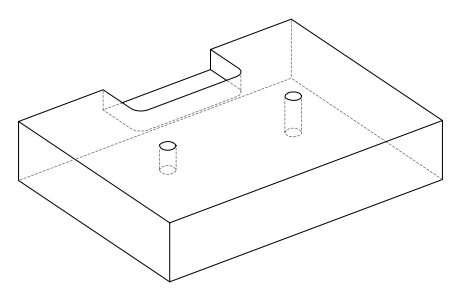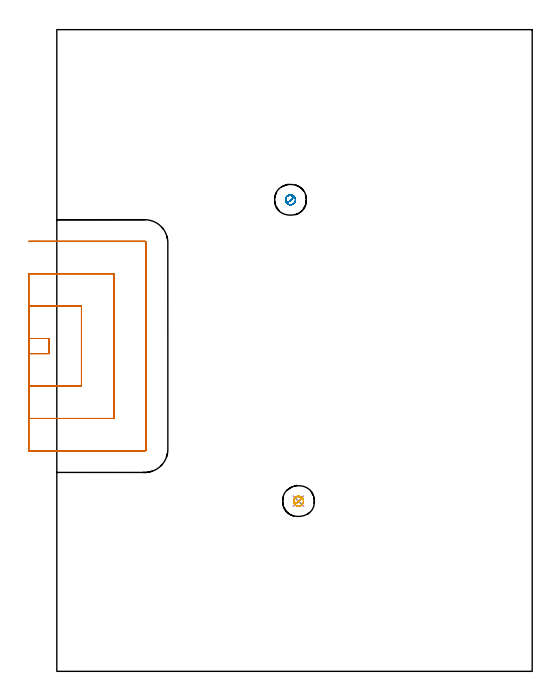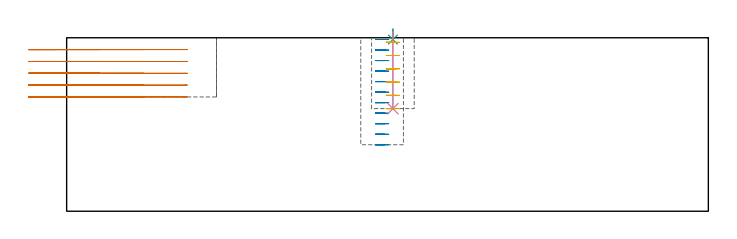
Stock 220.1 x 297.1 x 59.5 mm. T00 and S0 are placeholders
(PLAN: 5 operations, 4 tool changes, 9.8 min)
(1 MILL_SLOT | SLOT_PARTIAL_RECTANGULAR | UGT0201_104 | Follow Part, ap 5, ae 75% | 8.01 min | 121099 mm3)
(2 MILL_BLIND_HOLE_FROM_SOLID_MATERIAL | STEP1POCKET | NXT0201_013 | Spiral | 1.08 min | 6141 mm3)
(3 SPOT_DRILL | STEP1POCKET_1 | NXT0321_9005460120000 | 0.03 min | 2 mm3)
(4 DRILL_BLIND_HOLE_INTO_CENTER | STEP1POCKET_1 | NXT0301_128 | 0.11 min | 2615 mm3)
(5 MILL_ROUGH_BLIND_HOLE_CONTOUR | STEP1POCKET_1 | NXT0201_013 | Spiral | 0.59 min | 1443 mm3)
(TOOL UGT0201_104 | End Mill 20 mm | D20 FL22 Z2)
(TOOL NXT0201_013 | ENDMILL 10mm | D10 FL30 Z4)
(TOOL NXT0321_9005460120000 | NC Spot Drill, 142deg, 12mm, Carbide, Uncoated | D12 PA142 FL30 Z2)
(TOOL NXT0301_128 | Carbide Drill 12mm [861.1-1200-036A1-GP GC34] | D12 PA150 FL37.4 Z2)
(OP 1 MILL_SLOT)
G17 G21 G94 G90
T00 M6
G54
G17 G0 G90 X-13. Y147.1 S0 M3
G43 Z69.5 H0
Z55.44
G94 G1 X-10. F250.
X-3.6 F500.
Y154.1
X-10.
X-13. F250.
Y132.1
X-10.
X11.4 F500.
Y169.1
X-10.
X-13. F250.
Y117.1
X-10.
X26.4 F500.
Y184.1
X-10.
X-13. F250.
Y102.1
X-10.
X40.7 F500.
G3 X41.4 Y102.8 R0.7
G1 Y198.4
G3 X40.7 Y199.1 R0.7
G1 X-10.
X-13. F250.
G0 Y147.1 Z51.38
G1 X-10.
X-3.6 F500.
Y154.1
X-10.
X-13. F250.
Y132.1
X-10.
X11.4 F500.
Y169.1
X-10.
X-13. F250.
Y117.1
X-10.
X26.4 F500.
Y184.1
X-10.
X-13. F250.
Y102.1
X-10.
X40.7 F500.
G3 X41.4 Y102.8 R0.7
G1 Y198.4
G3 X40.7 Y199.1 R0.7
G1 X-10.
X-13. F250.
G0 Y147.1 Z47.32
G1 X-10.
X-3.6 F500.
Y154.1
X-10.
X-13. F250.
Y132.1
X-10.
X11.4 F500.
Y169.1
X-10.
X-13. F250.
Y117.1
X-10.
X26.4 F500.
Y184.1
X-10.
X-13. F250.
Y102.1
X-10.
X40.7 F500.
G3 X41.4 Y102.8 R0.7
G1 Y198.4
G3 X40.7 Y199.1 R0.7
G1 X-10.
X-13. F250.
G0 Y147.1 Z43.26
G1 X-10.
X-3.6 F500.
Y154.1
X-10.
X-13. F250.
Y132.1
X-10.
X11.4 F500.
Y169.1
X-10.
X-13. F250.
Y117.1
X-10.
X26.4 F500.
Y184.1
X-10.
X-13. F250.
Y102.1
X-10.
X40.7 F500.
G3 X41.4 Y102.8 R0.7
G1 Y198.4
G3 X40.7 Y199.1 R0.7
G1 X-10.
X-13. F250.
G0 Y147.1 Z39.2
G1 X-10.
X-3.6 F500.
Y154.1
X-10.
X-13. F250.
Y132.1
X-10.
X11.4 F500.
Y169.1
X-10.
X-13. F250.
Y117.1
X-10.
X26.4 F500.
Y184.1
X-10.
X-13. F250.
Y102.1
X-10.
X40.7 F500.
G3 X41.4 Y102.8 R0.7
G1 Y198.4
G3 X40.7 Y199.1 R0.7
G1 X-10.
X-13. F250.
G0 Z69.5
M5
M2
(OP 2 MILL_BLIND_HOLE_FROM_SOLID_MATERIAL)
G17 G21 G94 G90
T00 M6
G54
G17 G0 G90 X108.2 Y218.3 S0 M3
G43 Z69.5 H0
Z58.891
G94 G3 X108.458 Y220.342 R1.037 F250.
X105.972 Y218.872 R2.042
X107.628 Y216.072 R2.3
X105.972 Y218.872 R-2.3
X106.8 Y217.472 R1.15
X108.2 Y218.3 R1.15
G0 Z55.282
G3 X108.458 Y220.342 R1.037
X105.972 Y218.872 R2.042
X107.628 Y216.072 R2.3
X105.972 Y218.872 R-2.3
X106.8 Y217.472 R1.15
X108.2 Y218.3 R1.15
G0 Z51.673
G3 X108.458 Y220.342 R1.037
X105.972 Y218.872 R2.042
X107.628 Y216.072 R2.3
X105.972 Y218.872 R-2.3
X106.8 Y217.472 R1.15
X108.2 Y218.3 R1.15
G0 Z48.064
G3 X108.458 Y220.342 R1.037
X105.972 Y218.872 R2.042
X107.628 Y216.072 R2.3
X105.972 Y218.872 R-2.3
X106.8 Y217.472 R1.15
X108.2 Y218.3 R1.15
G0 Z44.455
G3 X108.458 Y220.342 R1.037
X105.972 Y218.872 R2.042
X107.628 Y216.072 R2.3
X105.972 Y218.872 R-2.3
X106.8 Y217.472 R1.15
X108.2 Y218.3 R1.15
G0 Z40.845
G3 X108.458 Y220.342 R1.037
X105.972 Y218.872 R2.042
X107.628 Y216.072 R2.3
X105.972 Y218.872 R-2.3
X106.8 Y217.472 R1.15
X108.2 Y218.3 R1.15
G0 Z37.236
G3 X108.458 Y220.342 R1.037
X105.972 Y218.872 R2.042
X107.628 Y216.072 R2.3
X105.972 Y218.872 R-2.3
X106.8 Y217.472 R1.15
X108.2 Y218.3 R1.15
G0 Z33.627
G3 X108.458 Y220.342 R1.037
X105.972 Y218.872 R2.042
X107.628 Y216.072 R2.3
X105.972 Y218.872 R-2.3
X106.8 Y217.472 R1.15
X108.2 Y218.3 R1.15
G0 Z30.018
G3 X108.458 Y220.342 R1.037
X105.972 Y218.872 R2.042
X107.628 Y216.072 R2.3
X105.972 Y218.872 R-2.3
X106.8 Y217.472 R1.15
X108.2 Y218.3 R1.15
G0 Z26.409
G3 X108.458 Y220.342 R1.037
X105.972 Y218.872 R2.042
X107.628 Y216.072 R2.3
X105.972 Y218.872 R-2.3
X106.8 Y217.472 R1.15
X108.2 Y218.3 R1.15
G0 Z22.8
G3 X108.458 Y220.342 R1.037
X105.972 Y218.872 R2.042
X107.628 Y216.072 R2.3
X105.972 Y218.872 R-2.3
X106.8 Y217.472 R1.15
X108.2 Y218.3 R1.15
G0 Z69.5
M5
M2
(OP 3 SPOT_DRILL)
G17 G21 G94 G90
T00 M6
G54
G17 G0 G90 X111.9 Y78.8 S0 M3
G43 Z69.5 H0
G94 G81 G98 Z58.872 F250. R62.5
G80
M5
M2
(OP 4 DRILL_BLIND_HOLE_INTO_CENTER)
G17 G21 G94 G90
T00 M6
G54
G17 G0 G90 X111.9 Y78.8 S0 M3
G43 Z69.5 H1
G94 G81 G98 Z35.2 F250. R61.5
G80
M5
M2
(OP 5 MILL_ROUGH_BLIND_HOLE_CONTOUR)
G17 G21 G94 G90
T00 M6
G54
G17 G0 G90 X111.9 Y78.8 S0 M3
G43 Z69.5 H0
Z57.95
G94 G3 X112.158 Y80.842 R1.037 F250.
X109.672 Y79.372 R2.042
X111.328 Y76.572 R2.3
X109.672 Y79.372 R-2.3
X110.5 Y77.972 R1.15
X111.9 Y78.8 R1.15
G0 Z53.4
G3 X112.158 Y80.842 R1.037
X109.672 Y79.372 R2.042
X111.328 Y76.572 R2.3
X109.672 Y79.372 R-2.3
X110.5 Y77.972 R1.15
X111.9 Y78.8 R1.15
G0 Z48.85
G3 X112.158 Y80.842 R1.037
X109.672 Y79.372 R2.042
X111.328 Y76.572 R2.3
X109.672 Y79.372 R-2.3
X110.5 Y77.972 R1.15
X111.9 Y78.8 R1.15
G0 Z44.3
G3 X112.158 Y80.842 R1.037
X109.672 Y79.372 R2.042
X111.328 Y76.572 R2.3
X109.672 Y79.372 R-2.3
X110.5 Y77.972 R1.15
X111.9 Y78.8 R1.15
G0 Z39.75
G3 X112.158 Y80.842 R1.037
X109.672 Y79.372 R2.042
X111.328 Y76.572 R2.3
X109.672 Y79.372 R-2.3
X110.5 Y77.972 R1.15
X111.9 Y78.8 R1.15
G0 Z35.2
G3 X112.158 Y80.842 R1.037
X109.672 Y79.372 R2.042
X111.328 Y76.572 R2.3
X109.672 Y79.372 R-2.3
X110.5 Y77.972 R1.15
X111.9 Y78.8 R1.15
G0 Z69.5
M5
M2
